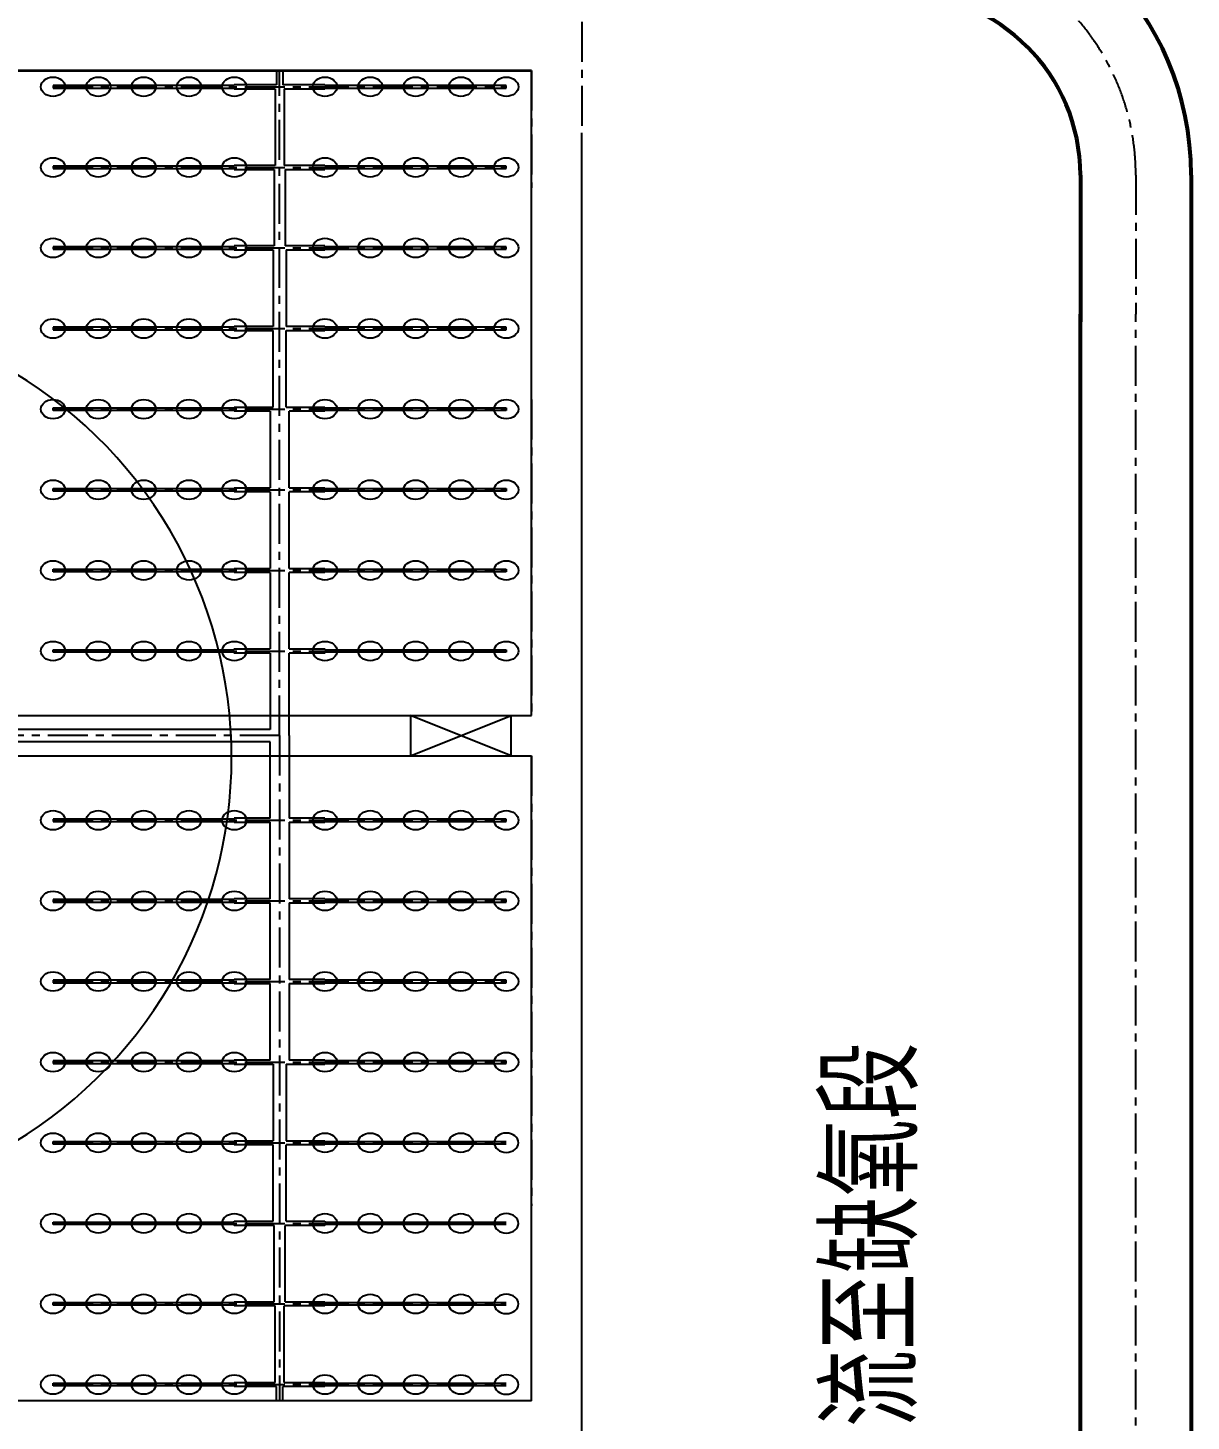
# Model space of a CAD drawing. Header units: millimetres. Extents: x 738100 to 1284508, y 138373 to 260796.
# Drawn here: x 839900 to 849140, y 186530 to 197592 of the extents above; entities that cross this region are included whole.
import ezdxf

# ---------------------------------------------------------------- set-up
doc = ezdxf.new("R2010")
doc.units = ezdxf.units.MM
doc.linetypes.add('CENTER', pattern=[50.8, 31.75, -6.35, 6.35, -6.35])
doc.layers.add('标注', color=7, linetype='Continuous')
doc.layers.add('轴线', color=6, linetype='CENTER')
doc.layers.add('硝化液回流管', color=5, linetype='Continuous', lineweight=53)
doc.styles.add('长仿宋体', font='simfang.ttf', dxfattribs={"width": 0.7})

msp = doc.modelspace()

# ---------------------------------------------------------------- linework, layer by layer
at = {"lineweight": -3, "ltscale": 100}
for p, q in [((843900.494, 197252.449), (779900.494, 197252.449)), ((779900.494, 197250.595), (843900.494, 197250.595)), ((779900.494, 192132.449), (843900.494, 192132.449)), ((779900.494, 192132.449), (843900.494, 192132.449)), ((779900.494, 192132.449), (843900.494, 192132.449)), ((779900.494, 191812.449), (843900.494, 191812.449)), ((843900.494, 186692.449), (779900.494, 186692.449))]:
    msp.add_line(p, q, dxfattribs=at)
at = {"ltscale": 10}
for p, q in [((841876.494, 197252.449), (841876.494, 197140.449)), ((841924.494, 197252.449), (841924.494, 197140.449)), ((840100.494, 197134.689), (840100.494, 197114.209)), ((841540.494, 197134.689), (840100.494, 197134.689)), ((841876.494, 197140.449), (841540.494, 197140.449)), ((841540.494, 197140.449), (841540.494, 197134.689)), ((842260.494, 197140.449), (841924.494, 197140.449)), ((842260.494, 197134.689), (842260.494, 197140.449)), ((843700.494, 197134.689), (842260.494, 197134.689)), ((843700.494, 197114.209), (843700.494, 197134.689)), ((840100.494, 197114.209), (841540.494, 197114.209)), ((841540.494, 197114.209), (841540.494, 197108.449)), ((841540.494, 197108.449), (841864.494, 197108.449)), ((841864.494, 197108.449), (841864.494, 196500.449)), ((841936.494, 197108.449), (842260.494, 197108.449)), ((841936.494, 197108.449), (841936.494, 196500.449)), ((842260.494, 197108.449), (842260.494, 197114.209)), ((842260.494, 197114.209), (843700.494, 197114.209)), ((840100.494, 196494.689), (840100.494, 196474.209)), ((841540.494, 196494.689), (840100.494, 196494.689)), ((840100.494, 196474.209), (841540.494, 196474.209)), ((841864.494, 196500.449), (841540.494, 196500.449)), ((841540.494, 196500.449), (841540.494, 196494.689)), ((841540.494, 196474.209), (841540.494, 196468.449)), ((841540.494, 196468.449), (841856.494, 196468.449)), ((841856.494, 196468.449), (841856.494, 195860.449)), ((842260.494, 196500.449), (841936.494, 196500.449)), ((841944.494, 196468.449), (842260.494, 196468.449)), ((841944.494, 196468.449), (841944.494, 195860.449)), ((842260.494, 196494.689), (842260.494, 196500.449)), ((843700.494, 196494.689), (842260.494, 196494.689)), ((842260.494, 196468.449), (842260.494, 196474.209)), ((842260.494, 196474.209), (843700.494, 196474.209)), ((843700.494, 196474.209), (843700.494, 196494.689)), ((840100.494, 195854.689), (840100.494, 195834.209)), ((841540.494, 195854.689), (840100.494, 195854.689)), ((840100.494, 195834.209), (841540.494, 195834.209)), ((841856.494, 195860.449), (841540.494, 195860.449)), ((841540.494, 195860.449), (841540.494, 195854.689)), ((841540.494, 195834.209), (841540.494, 195828.449)), ((841540.494, 195828.449), (841848.494, 195828.449)), ((841848.494, 195828.449), (841848.494, 195220.449)), ((842260.494, 195860.449), (841944.494, 195860.449)), ((841952.494, 195828.449), (842260.494, 195828.449)), ((841952.494, 195828.449), (841952.494, 195220.449)), ((842260.494, 195854.689), (842260.494, 195860.449)), ((843700.494, 195854.689), (842260.494, 195854.689)), ((842260.494, 195828.449), (842260.494, 195834.209)), ((842260.494, 195834.209), (843700.494, 195834.209)), ((843700.494, 195834.209), (843700.494, 195854.689)), ((840100.494, 195214.689), (840100.494, 195194.209)), ((841540.494, 195214.689), (840100.494, 195214.689)), ((840100.494, 195194.209), (841540.494, 195194.209)), ((841848.494, 195220.449), (841540.494, 195220.449)), ((841540.494, 195220.449), (841540.494, 195214.689)), ((841540.494, 195194.209), (841540.494, 195188.449)), ((841540.494, 195188.449), (841848.494, 195188.449)), ((841848.494, 194580.449), (841848.494, 195188.449)), ((842260.494, 195220.449), (841952.494, 195220.449)), ((841952.494, 195188.449), (842260.494, 195188.449)), ((841952.494, 194580.449), (841952.494, 195188.449)), ((842260.494, 195214.689), (842260.494, 195220.449)), ((843700.494, 195214.689), (842260.494, 195214.689)), ((842260.494, 195188.449), (842260.494, 195194.209)), ((842260.494, 195194.209), (843700.494, 195194.209)), ((843700.494, 195194.209), (843700.494, 195214.689)), ((841540.494, 194574.689), (841540.494, 194580.449)), ((841540.494, 194580.449), (841848.494, 194580.449)), ((841952.494, 194580.449), (842260.494, 194580.449)), ((842260.494, 194580.449), (842260.494, 194574.689)), ((840100.494, 194554.209), (840100.494, 194574.689)), ((840100.494, 194574.689), (841540.494, 194574.689)), ((841540.494, 194554.209), (840100.494, 194554.209)), ((841540.494, 194548.449), (841540.494, 194554.209)), ((841824.494, 194548.449), (841540.494, 194548.449)), ((841824.494, 194548.449), (841824.494, 193940.449)), ((842260.494, 194548.449), (841976.494, 194548.449)), ((841976.494, 193940.449), (841976.494, 194548.449)), ((842260.494, 194574.689), (843700.494, 194574.689)), ((843700.494, 194554.209), (842260.494, 194554.209)), ((842260.494, 194554.209), (842260.494, 194548.449)), ((843700.494, 194574.689), (843700.494, 194554.209)), ((840100.494, 193914.209), (840100.494, 193934.689)), ((840100.494, 193934.689), (841540.494, 193934.689)), ((841540.494, 193934.689), (841540.494, 193940.449)), ((841540.494, 193940.449), (841824.494, 193940.449)), ((841976.494, 193940.449), (842260.494, 193940.449)), ((842260.494, 193940.449), (842260.494, 193934.689)), ((842260.494, 193934.689), (843700.494, 193934.689)), ((843700.494, 193934.689), (843700.494, 193914.209)), ((841540.494, 193914.209), (840100.494, 193914.209)), ((841540.494, 193908.449), (841540.494, 193914.209)), ((841824.494, 193908.449), (841540.494, 193908.449)), ((841824.494, 193908.449), (841824.494, 193300.449)), ((842260.494, 193908.449), (841976.494, 193908.449)), ((841976.494, 193300.449), (841976.494, 193908.449)), ((843700.494, 193914.209), (842260.494, 193914.209)), ((842260.494, 193914.209), (842260.494, 193908.449)), ((840100.494, 193274.209), (840100.494, 193294.689)), ((840100.494, 193294.689), (841540.494, 193294.689)), ((841540.494, 193274.209), (840100.494, 193274.209)), ((841540.494, 193294.689), (841540.494, 193300.449)), ((841540.494, 193300.449), (841824.494, 193300.449)), ((841540.494, 193268.449), (841540.494, 193274.209)), ((841824.494, 193268.449), (841540.494, 193268.449)), ((841824.494, 193268.449), (841824.494, 192660.449)), ((841976.494, 193300.449), (842260.494, 193300.449)), ((842260.494, 193268.449), (841976.494, 193268.449)), ((841976.494, 192660.449), (841976.494, 193268.449)), ((842260.494, 193300.449), (842260.494, 193294.689)), ((842260.494, 193294.689), (843700.494, 193294.689)), ((843700.494, 193274.209), (842260.494, 193274.209)), ((842260.494, 193274.209), (842260.494, 193268.449)), ((843700.494, 193294.689), (843700.494, 193274.209)), ((840100.494, 192634.209), (840100.494, 192654.689)), ((840100.494, 192654.689), (841540.494, 192654.689)), ((841540.494, 192634.209), (840100.494, 192634.209)), ((841540.494, 192654.689), (841540.494, 192660.449)), ((841540.494, 192660.449), (841824.494, 192660.449)), ((841540.494, 192628.449), (841540.494, 192634.209)), ((841824.494, 192628.449), (841540.494, 192628.449)), ((841824.494, 192628.449), (841824.494, 192020.449)), ((841976.494, 192660.449), (842260.494, 192660.449)), ((842260.494, 192628.449), (841976.494, 192628.449)), ((841976.494, 191972.449), (841976.494, 192628.449)), ((842260.494, 192660.449), (842260.494, 192654.689)), ((842260.494, 192654.689), (843700.494, 192654.689)), ((843700.494, 192634.209), (842260.494, 192634.209)), ((842260.494, 192634.209), (842260.494, 192628.449)), ((843700.494, 192654.689), (843700.494, 192634.209)), ((841824.494, 192020.449), (837976.494, 192020.449)), ((841976.494, 191972.449), (841976.494, 191812.449)), ((841976.494, 191972.449), (841976.494, 191316.449)), ((841824.494, 191924.449), (837976.494, 191924.449)), ((841824.494, 191812.449), (841824.494, 191924.449)), ((841824.494, 191316.449), (841824.494, 191924.449)), ((840100.494, 191310.689), (840100.494, 191290.209)), ((841540.494, 191310.689), (840100.494, 191310.689)), ((840100.494, 191290.209), (841540.494, 191290.209)), ((841824.494, 191316.449), (841540.494, 191316.449)), ((841540.494, 191316.449), (841540.494, 191310.689)), ((841540.494, 191290.209), (841540.494, 191284.449)), ((841540.494, 191284.449), (841824.494, 191284.449)), ((841824.494, 190676.449), (841824.494, 191284.449)), ((842260.494, 191316.449), (841976.494, 191316.449)), ((841976.494, 191284.449), (842260.494, 191284.449)), ((841976.494, 191284.449), (841976.494, 190676.449)), ((842260.494, 191310.689), (842260.494, 191316.449)), ((843700.494, 191310.689), (842260.494, 191310.689)), ((842260.494, 191284.449), (842260.494, 191290.209)), ((842260.494, 191290.209), (843700.494, 191290.209)), ((843700.494, 191290.209), (843700.494, 191310.689)), ((840100.494, 190670.689), (840100.494, 190650.209)), ((841540.494, 190670.689), (840100.494, 190670.689)), ((840100.494, 190650.209), (841540.494, 190650.209)), ((841824.494, 190676.449), (841540.494, 190676.449)), ((841540.494, 190676.449), (841540.494, 190670.689)), ((841540.494, 190650.209), (841540.494, 190644.449)), ((841540.494, 190644.449), (841824.494, 190644.449)), ((841824.494, 190036.449), (841824.494, 190644.449)), ((842260.494, 190676.449), (841976.494, 190676.449)), ((841976.494, 190644.449), (842260.494, 190644.449)), ((841976.494, 190644.449), (841976.494, 190036.449)), ((842260.494, 190670.689), (842260.494, 190676.449)), ((843700.494, 190670.689), (842260.494, 190670.689)), ((842260.494, 190644.449), (842260.494, 190650.209)), ((842260.494, 190650.209), (843700.494, 190650.209)), ((843700.494, 190650.209), (843700.494, 190670.689)), ((840100.494, 190030.689), (840100.494, 190010.209)), ((841540.494, 190030.689), (840100.494, 190030.689)), ((840100.494, 190010.209), (841540.494, 190010.209)), ((841824.494, 190036.449), (841540.494, 190036.449)), ((841540.494, 190036.449), (841540.494, 190030.689)), ((841540.494, 190010.209), (841540.494, 190004.449)), ((841540.494, 190004.449), (841824.494, 190004.449)), ((841824.494, 189396.449), (841824.494, 190004.449)), ((842260.494, 190036.449), (841976.494, 190036.449)), ((841976.494, 190004.449), (842260.494, 190004.449)), ((841976.494, 190004.449), (841976.494, 189396.449)), ((842260.494, 190030.689), (842260.494, 190036.449)), ((843700.494, 190030.689), (842260.494, 190030.689)), ((842260.494, 190004.449), (842260.494, 190010.209)), ((842260.494, 190010.209), (843700.494, 190010.209)), ((843700.494, 190010.209), (843700.494, 190030.689)), ((840100.494, 189390.689), (840100.494, 189370.209)), ((841540.494, 189390.689), (840100.494, 189390.689)), ((841824.494, 189396.449), (841540.494, 189396.449)), ((841540.494, 189396.449), (841540.494, 189390.689)), ((842260.494, 189396.449), (841976.494, 189396.449)), ((842260.494, 189390.689), (842260.494, 189396.449)), ((843700.494, 189390.689), (842260.494, 189390.689)), ((843700.494, 189370.209), (843700.494, 189390.689)), ((840100.494, 189370.209), (841540.494, 189370.209)), ((841540.494, 189370.209), (841540.494, 189364.449)), ((841540.494, 189364.449), (841848.494, 189364.449)), ((841848.494, 189364.449), (841848.494, 188756.449)), ((841952.494, 189364.449), (842260.494, 189364.449)), ((841952.494, 189364.449), (841952.494, 188756.449)), ((842260.494, 189364.449), (842260.494, 189370.209)), ((842260.494, 189370.209), (843700.494, 189370.209)), ((840100.494, 188730.209), (840100.494, 188750.689)), ((840100.494, 188750.689), (841540.494, 188750.689)), ((841540.494, 188730.209), (840100.494, 188730.209)), ((841540.494, 188750.689), (841540.494, 188756.449)), ((841540.494, 188756.449), (841848.494, 188756.449)), ((841540.494, 188724.449), (841540.494, 188730.209)), ((841848.494, 188724.449), (841540.494, 188724.449)), ((841848.494, 188116.449), (841848.494, 188724.449)), ((841952.494, 188756.449), (842260.494, 188756.449)), ((842260.494, 188724.449), (841952.494, 188724.449)), ((841952.494, 188116.449), (841952.494, 188724.449)), ((842260.494, 188756.449), (842260.494, 188750.689)), ((842260.494, 188750.689), (843700.494, 188750.689)), ((843700.494, 188730.209), (842260.494, 188730.209)), ((842260.494, 188730.209), (842260.494, 188724.449)), ((840100.494, 188090.209), (840100.494, 188110.689)), ((840100.494, 188110.689), (841540.494, 188110.689)), ((841540.494, 188090.209), (840100.494, 188090.209)), ((841540.494, 188110.689), (841540.494, 188116.449)), ((841540.494, 188116.449), (841848.494, 188116.449)), ((841540.494, 188084.449), (841540.494, 188090.209)), ((841856.494, 188084.449), (841540.494, 188084.449)), ((841856.494, 187476.449), (841856.494, 188084.449)), ((842260.494, 188084.449), (841944.494, 188084.449)), ((841944.494, 187476.449), (841944.494, 188084.449)), ((841952.494, 188116.449), (842260.494, 188116.449)), ((842260.494, 188116.449), (842260.494, 188110.689)), ((842260.494, 188110.689), (843700.494, 188110.689)), ((843700.494, 188090.209), (842260.494, 188090.209)), ((842260.494, 188090.209), (842260.494, 188084.449)), ((840100.494, 187450.209), (840100.494, 187470.689)), ((840100.494, 187470.689), (841540.494, 187470.689)), ((841540.494, 187450.209), (840100.494, 187450.209)), ((841540.494, 187470.689), (841540.494, 187476.449)), ((841540.494, 187476.449), (841856.494, 187476.449)), ((841540.494, 187444.449), (841540.494, 187450.209)), ((841864.494, 187444.449), (841540.494, 187444.449)), ((841864.494, 186836.449), (841864.494, 187444.449)), ((842260.494, 187444.449), (841936.494, 187444.449)), ((841936.494, 186836.449), (841936.494, 187444.449)), ((841944.494, 187476.449), (842260.494, 187476.449)), ((842260.494, 187476.449), (842260.494, 187470.689)), ((842260.494, 187470.689), (843700.494, 187470.689)), ((843700.494, 187450.209), (842260.494, 187450.209)), ((842260.494, 187450.209), (842260.494, 187444.449)), ((841540.494, 186830.689), (841540.494, 186836.449)), ((841540.494, 186836.449), (841864.494, 186836.449)), ((841936.494, 186836.449), (842260.494, 186836.449)), ((842260.494, 186836.449), (842260.494, 186830.689)), ((840100.494, 186810.209), (840100.494, 186830.689)), ((840100.494, 186830.689), (841540.494, 186830.689)), ((841540.494, 186810.209), (840100.494, 186810.209)), ((841540.494, 186804.449), (841540.494, 186810.209)), ((841876.494, 186804.449), (841540.494, 186804.449)), ((841876.494, 186692.449), (841876.494, 186804.449)), ((841924.494, 186692.449), (841924.494, 186804.449)), ((842260.494, 186804.449), (841924.494, 186804.449)), ((842260.494, 186830.689), (843700.494, 186830.689)), ((843700.494, 186810.209), (842260.494, 186810.209)), ((842260.494, 186810.209), (842260.494, 186804.449))]:
    msp.add_line(p, q, dxfattribs=at)
at = {"lineweight": -3}
for p, q in [((843900.494, 195040.664), (843900.494, 197252.449)), ((843900.494, 195040.664), (843900.494, 197252.449)), ((844300.494, 175980.764), (844300.494, 196759.34)), ((843900.494, 192132.449), (843900.494, 195885.195)), ((843900.494, 192132.449), (843900.494, 194640.664)), ((843900.494, 186959.864), (843900.494, 191812.449)), ((843900.494, 189485.195), (843900.494, 191812.449)), ((843900.494, 186692.449), (843900.494, 191812.449)), ((843900.494, 186692.449), (843900.494, 189792.184))]:
    msp.add_line(p, q, dxfattribs=at)
at = {"color": 7, "lineweight": -3}
msp.add_arc((837953.455, 191799.302), 3565.52, 268.8787302, 91.1212698, dxfattribs=at)
at = {"ltscale": 10}
for centre in [(840100.494, 197124.449), (840460.494, 197124.449), (840820.494, 197124.449), (841180.494, 197124.449), (841540.494, 197124.449), (842260.494, 197124.449), (842620.494, 197124.449), (842980.494, 197124.449), (843340.494, 197124.449), (843700.494, 197124.449), (840100.494, 196484.449), (840460.494, 196484.449), (840820.494, 196484.449), (841180.494, 196484.449), (841540.494, 196484.449), (842260.494, 196484.449), (842620.494, 196484.449), (842980.494, 196484.449), (843340.494, 196484.449), (843700.494, 196484.449), (840100.494, 195844.449), (840460.494, 195844.449), (840820.494, 195844.449), (841180.494, 195844.449), (841540.494, 195844.449), (842260.494, 195844.449), (842620.494, 195844.449), (842980.494, 195844.449), (843340.494, 195844.449), (843700.494, 195844.449), (840100.494, 195204.449), (840460.494, 195204.449), (840820.494, 195204.449), (841180.494, 195204.449), (841540.494, 195204.449), (842260.494, 195204.449), (842620.494, 195204.449), (842980.494, 195204.449), (843340.494, 195204.449), (843700.494, 195204.449), (840100.494, 194564.449), (840460.494, 194564.449), (840820.494, 194564.449), (841180.494, 194564.449), (841540.494, 194564.449), (842260.494, 194564.449), (842620.494, 194564.449), (842980.494, 194564.449), (843340.494, 194564.449), (843700.494, 194564.449), (840100.494, 193924.449), (840460.494, 193924.449), (840820.494, 193924.449), (841180.494, 193924.449), (841540.494, 193924.449), (842260.494, 193924.449), (842620.494, 193924.449), (842980.494, 193924.449), (843340.494, 193924.449), (843700.494, 193924.449), (840100.494, 191300.449), (840460.494, 191300.449), (840820.494, 191300.449), (841180.494, 191300.449), (841540.494, 191300.449), (842260.494, 191300.449), (842620.494, 191300.449), (842980.494, 191300.449), (843340.494, 191300.449), (843700.494, 191300.449), (840100.494, 190660.449), (840460.494, 190660.449), (840820.494, 190660.449), (841180.494, 190660.449), (841540.494, 190660.449), (842260.494, 190660.449), (842620.494, 190660.449), (842980.494, 190660.449), (843340.494, 190660.449), (843700.494, 190660.449), (840100.494, 190020.449), (840460.494, 190020.449), (840820.494, 190020.449), (841180.494, 190020.449), (841540.494, 190020.449), (842260.494, 190020.449), (842620.494, 190020.449), (842980.494, 190020.449), (843340.494, 190020.449), (843700.494, 190020.449), (840100.494, 189380.449), (840460.494, 189380.449), (840820.494, 189380.449), (841180.494, 189380.449), (841540.494, 189380.449), (842260.494, 189380.449), (842620.494, 189380.449), (842980.494, 189380.449), (843340.494, 189380.449), (843700.494, 189380.449), (840100.494, 188740.449), (840460.494, 188740.449), (840820.494, 188740.449), (841180.494, 188740.449), (841540.494, 188740.449), (842260.494, 188740.449), (842620.494, 188740.449), (842980.494, 188740.449), (843340.494, 188740.449), (840100.494, 188100.449), (840460.494, 188100.449), (840820.494, 188100.449), (841180.494, 188100.449), (841540.494, 188100.449), (842260.494, 188100.449), (842620.494, 188100.449), (842980.494, 188100.449), (843340.494, 188100.449), (840100.494, 187460.449), (840460.494, 187460.449), (840820.494, 187460.449), (841180.494, 187460.449), (841540.494, 187460.449), (842260.494, 187460.449), (842620.494, 187460.449), (842980.494, 187460.449), (843340.494, 187460.449), (840100.494, 186820.449), (840460.494, 186820.449), (840820.494, 186820.449), (841180.494, 186820.449), (841540.494, 186820.449), (842260.494, 186820.449), (842620.494, 186820.449), (842980.494, 186820.449), (843340.494, 186820.449)]:
    msp.add_ellipse(centre, major_axis=(96, 0), ratio=0.8, dxfattribs=at)
for centre in [(840100.494, 193284.449), (840460.494, 193284.449), (840820.494, 193284.449), (841180.494, 193284.449), (841540.494, 193284.449), (842260.494, 193284.449), (842620.494, 193284.449), (842980.494, 193284.449), (843340.494, 193284.449), (843700.494, 193284.449), (840100.494, 192644.449), (840460.494, 192644.449), (840820.494, 192644.449), (841180.494, 192644.449), (841540.494, 192644.449), (842260.494, 192644.449), (842620.494, 192644.449), (842980.494, 192644.449), (843340.494, 192644.449), (843700.494, 192644.449)]:
    msp.add_ellipse(centre, major_axis=(-96, 0), ratio=0.8, start_param=3.141592654, end_param=9.424777961, dxfattribs=at)
at = {"ltscale": 10, "extrusion": (0, 0, -1)}
for centre in [(843700.494, 188740.449), (843700.494, 188100.449), (843700.494, 187460.449), (843700.494, 186820.449)]:
    msp.add_ellipse(centre, major_axis=(-96, 0), ratio=0.8, dxfattribs=at)
at = {"layer": 'Defpoints', "ltscale": 10}
for p, q in [((842940.494, 192132.449), (842940.494, 191812.449)), ((842940.494, 191812.449), (843740.494, 192132.449)), ((843740.494, 191812.449), (842940.494, 192132.449)), ((843740.494, 191812.449), (843740.494, 192132.449))]:
    msp.add_line(p, q, dxfattribs=at)
at = {"layer": '硝化液回流管', "ltscale": 10}
for p, q in [((848260.494, 196423.719), (848260.494, 195258.45)), ((849140.494, 196423.719), (849140.494, 195319.34)), ((848260.494, 177478.664), (848260.494, 195319.34)), ((848260.494, 177478.664), (848260.494, 195319.34)), ((849140.494, 195319.34), (849140.494, 177478.664)), ((849140.494, 195319.34), (849140.494, 177478.664))]:
    msp.add_line(p, q, dxfattribs=at)
for radius in [2320, 1440]:
    msp.add_arc((846820.494, 196423.719), radius, 0, 90, dxfattribs=at)
at = {"layer": '轴线', "color": 4, "ltscale": 10}
msp.add_line((844300.494, 197639.34), (844300.494, 196759.34), dxfattribs=at)
at = {"layer": '轴线', "ltscale": 10}
for p, q in [((841900.494, 191972.449), (841900.494, 197252.449)), ((843900.494, 197252.449), (843900.494, 196321.464)), ((840100.494, 197124.449), (843700.494, 197124.449)), ((840100.494, 197124.449), (843700.494, 197124.449)), ((840100.494, 196484.449), (843700.494, 196484.449)), ((840100.494, 196484.449), (843700.494, 196484.449)), ((848700.494, 196423.719), (848700.494, 195319.34)), ((840100.494, 195844.449), (843700.494, 195844.449)), ((840100.494, 195844.449), (843700.494, 195844.449)), ((843900.494, 192132.449), (843900.494, 195885.195)), ((843900.494, 192132.449), (843900.494, 195885.195)), ((848700.494, 177478.664), (848700.494, 195319.34)), ((840100.494, 195204.449), (843700.494, 195204.449)), ((840100.494, 195204.449), (843700.494, 195204.449)), ((843900.494, 194640.664), (843900.494, 192132.449)), ((843900.494, 194640.664), (843900.494, 192132.449)), ((840100.494, 194564.449), (843700.494, 194564.449)), ((840100.494, 194564.449), (843700.494, 194564.449)), ((840100.494, 193924.449), (843700.494, 193924.449)), ((840100.494, 193924.449), (843700.494, 193924.449)), ((840100.494, 193284.449), (843700.494, 193284.449)), ((840100.494, 193284.449), (843700.494, 193284.449)), ((843900.494, 192132.449), (843900.494, 193051.021)), ((840100.494, 192644.449), (843700.494, 192644.449)), ((841900.494, 191972.449), (776660.494, 191972.449)), ((841900.494, 191972.449), (841900.494, 191812.449)), ((841900.494, 191972.449), (841900.494, 186692.449)), ((843900.494, 188240.664), (843900.494, 191812.449)), ((843900.494, 189485.195), (843900.494, 191812.449)), ((843900.494, 189485.195), (843900.494, 191812.449)), ((843900.494, 191812.449), (843900.494, 188240.664)), ((843900.494, 191812.449), (843900.494, 188240.664)), ((840100.494, 191300.449), (843700.494, 191300.449)), ((840100.494, 190660.449), (843700.494, 190660.449)), ((840100.494, 190660.449), (843700.494, 190660.449)), ((840100.494, 190020.449), (843700.494, 190020.449)), ((840100.494, 190020.449), (843700.494, 190020.449)), ((840100.494, 189380.449), (843700.494, 189380.449)), ((840100.494, 189380.449), (843700.494, 189380.449)), ((840100.494, 188740.449), (843700.494, 188740.449)), ((840100.494, 188740.449), (843700.494, 188740.449)), ((840100.494, 188100.449), (843700.494, 188100.449)), ((840100.494, 188100.449), (843700.494, 188100.449)), ((840100.494, 187460.449), (843700.494, 187460.449)), ((840100.494, 187460.449), (843700.494, 187460.449)), ((840100.494, 186820.449), (843700.494, 186820.449)), ((840100.494, 186820.449), (843700.494, 186820.449))]:
    msp.add_line(p, q, dxfattribs=at)
msp.add_arc((846820.494, 196423.719), 1880, 0, 90, dxfattribs=at)

# ---------------------------------------------------------------- texts
at = {"layer": '标注', "insert": (846970.277, 189538.57), "char_height": 640, "width": 7721.77778, "attachment_point": 9, "rotation": 90, "style": '长仿宋体'}
msp.add_mtext('硝化液回流至缺氧段', dxfattribs=at)

doc.saveas('drawing.dxf')
